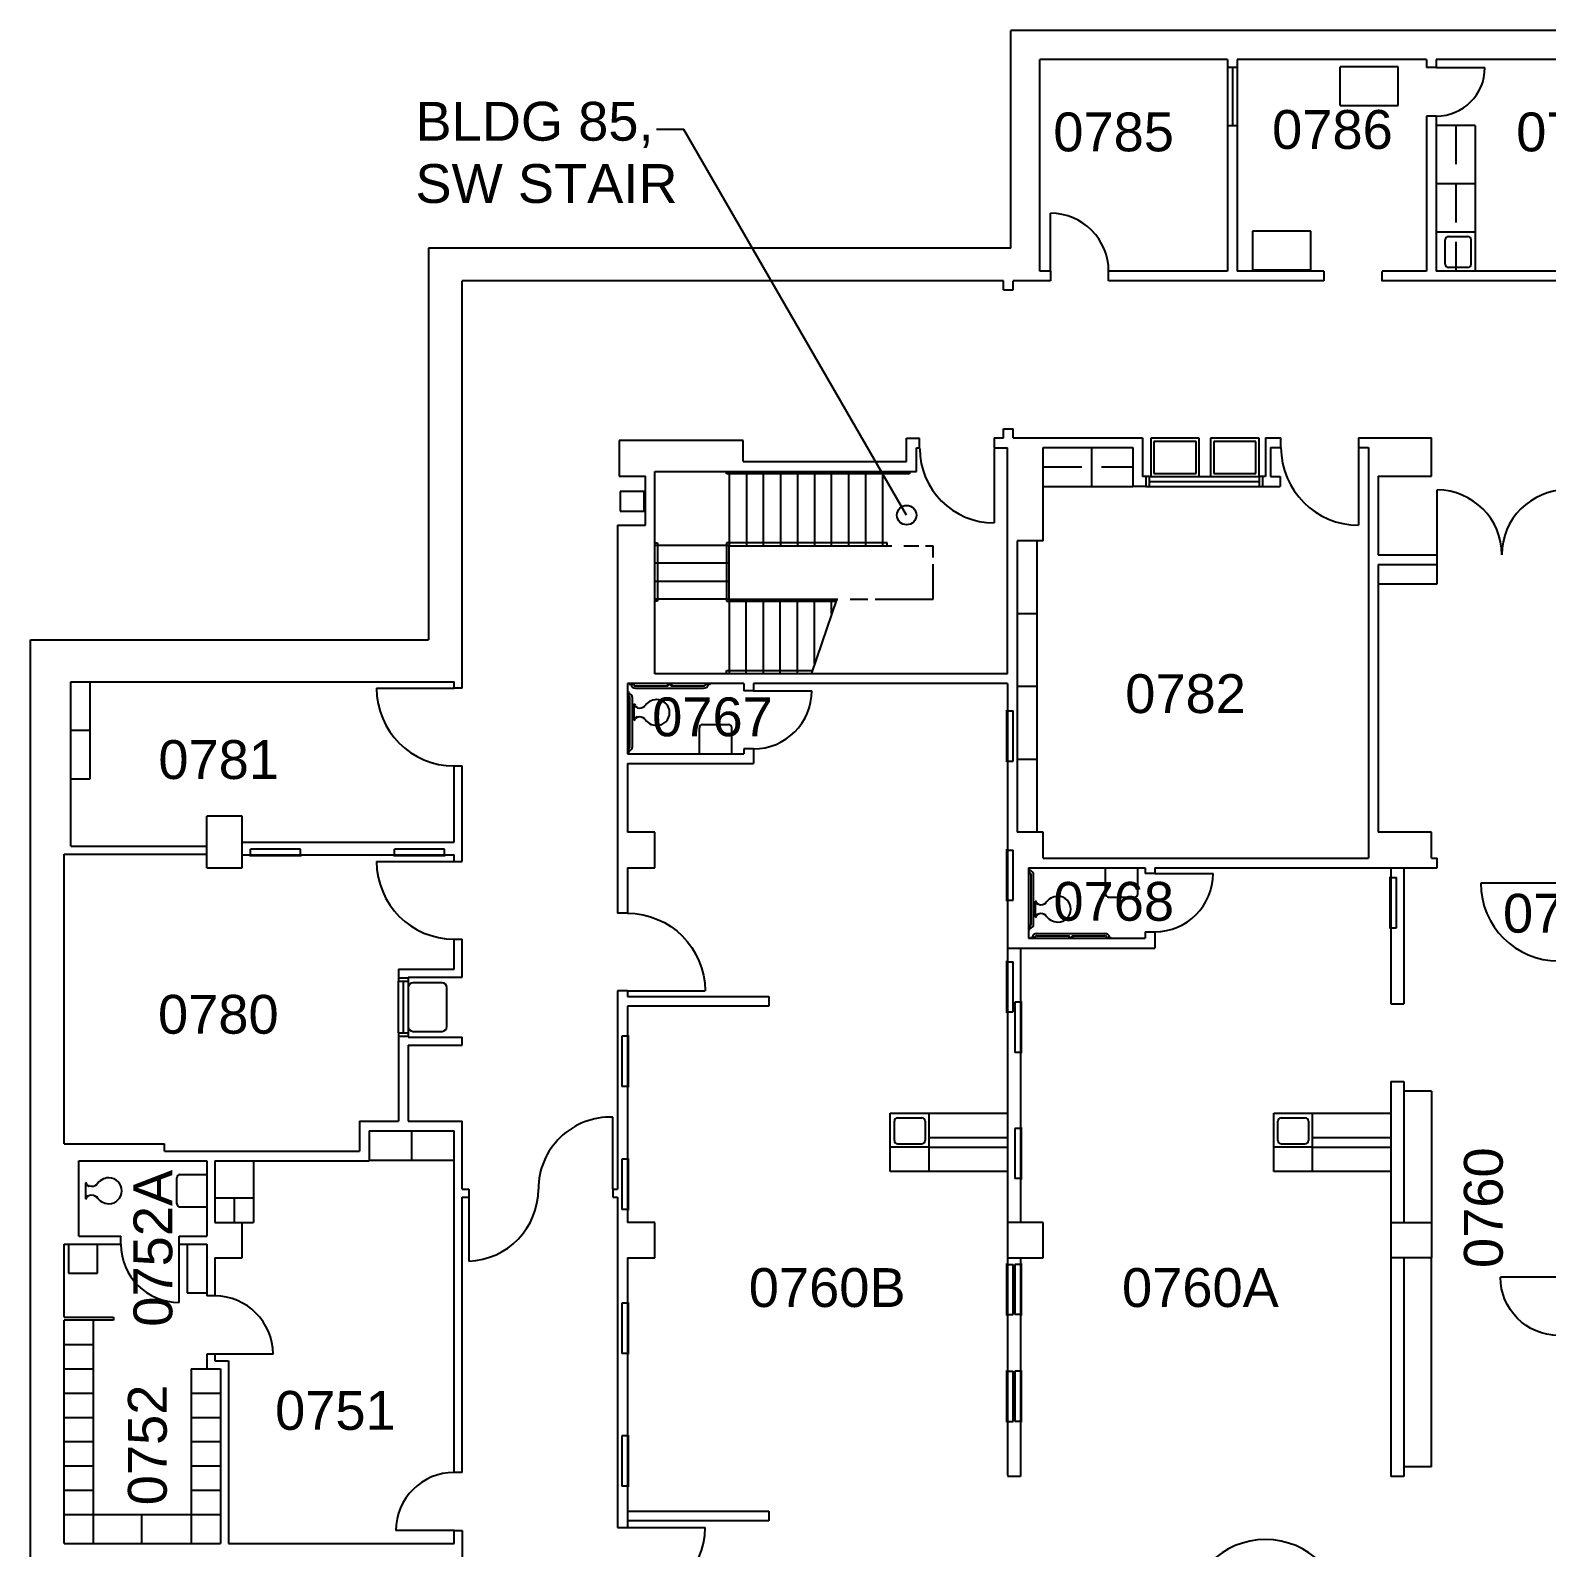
# Model space of a CAD drawing. Header units: inches. Extents: x 442 to 7664, y 1560 to 4742.
# Drawn here: x 442 to 1379, y 3540 to 4477 of the extents above; entities that cross this region are included whole.
import ezdxf

# ---------------------------------------------------------------- set-up
doc = ezdxf.new("R2010")
doc.units = ezdxf.units.IN
doc.header["$LTSCALE"] = 192
doc.header["$MEASUREMENT"] = 0
doc.linetypes.add('HIDDEN2', pattern=[0.1875, 0.125, -0.0625])
doc.layers.get('0').update_dxf_attribs({"linetype": 'CONTINUOUS'})
for name, color, linetype in [('A-ANNO-TEXT-STAIR', 4, 'CONTINUOUS'), ('A-ANNO-TX192', 4, 'CONTINUOUS'), ('A-COLS', 5, 'CONTINUOUS'), ('A-DOOR', 2, 'CONTINUOUS'), ('A-FLOR-CASE', 3, 'CONTINUOUS'), ('A-FLOR-CASE-UPPR', 3, 'HIDDEN2'), ('A-FLOR-HRAL', 1, 'CONTINUOUS'), ('A-FLOR-PFIX', 2, 'CONTINUOUS'), ('A-FLOR-STRS', 2, 'CONTINUOUS'), ('A-GLAZ', 2, 'CONTINUOUS'), ('A-GLAZ-SILL', 1, 'CONTINUOUS'), ('A-WALL-FULL', 6, 'CONTINUOUS'), ('A-WALL-PRHT', 3, 'CONTINUOUS')]:
    doc.layers.add(name, color=color, linetype=linetype)
doc.styles.add('ARIAL', font='arial.ttf')
doc.styles.get("Standard").update_dxf_attribs({"font": 'SIMPLEX.shx', "height": 30})
doc.dimstyles.new('DIM1-4', dxfattribs={"dimscale": 48, "dimtxt": 0.09375, "dimasz": 0.125, "dimexe": 0.125, "dimexo": 0.09375, "dimgap": 0, "dimtad": 1, "dimdec": 4, "dimzin": 7, "dimdsep": 46, "dimlunit": 4, "dimtxsty": 'Standard', "dimcen": 2.25, "dimdle": 1.5, "dimadec": 0, "dimazin": 0, "dimtfac": 1, "dimtdec": 4, "dimtix": 1, "dimtofl": 0, "dimtmove": 2, "dimatfit": 3, "dimfxl": 1, "dimtolj": 1, "dimtzin": 0, "dimarcsym": 0})

# ---------------------------------------------------------------- blocks, each defined once
blk = doc.blocks.new('SINK', base_point=(7666.5, 954))
for p, q in [((7659, 952.5), (7659, 943.5)), ((7672.5, 954), (7660.5, 954)), ((7674, 943.5), (7674, 952.5)), ((7660.5, 942), (7672.5, 942))]:
    blk.add_line(p, q)
for centre, start, end in [((7660.5, 952.5), 90, 180), ((7672.5, 952.5), 0, 90), ((7660.5, 943.5), 180, 270), ((7672.5, 943.5), 270, 0)]:
    blk.add_arc(centre, 1.5, start, end)
blk = doc.blocks.new('SINK9', base_point=(225.47, 635.99))
for p, q in [((216, 622), (216, 634)), ((218, 636), (233, 636)), ((235, 634), (235, 622)), ((218, 620), (233, 620))]:
    blk.add_line(p, q)
for centre, start, end in [((218, 634), 90, 180), ((233, 634), 0, 90), ((218, 622), 180, 270), ((233, 622), 270, 0)]:
    blk.add_arc(centre, 2, start, end)
blk = doc.blocks.new('EQ9', base_point=(1082, 753))
for p, q in [((1066, 753.5), (1066, 753)), ((1066, 753.5), (1098, 753.5)), ((1066.5, 753), (1066.5, 749.5)), ((1097.5, 753), (1097.5, 749.5)), ((1098, 753.5), (1098, 753)), ((1066.5, 749.5), (1097.5, 749.5))]:
    blk.add_line(p, q)
blk = doc.blocks.new('dr-30')
blk.add_line((0, 0), (0, 30.05))
blk.add_arc((-0.09, -0.04), 30.09, 0.06887, 89.83373)
blk = doc.blocks.new('dr-48')
blk.add_line((0, 0), (0, 48.04))
blk.add_arc((-0.08, -0.03), 48.08, 0.04232, 89.90518)
blk = doc.blocks.new('dr-36')
blk.add_line((0, 0), (0, 36.06))
blk.add_arc((-0.1, -0.04), 36.1, 0.06887, 89.83373)

msp = doc.modelspace()

# ---------------------------------------------------------------- linework, layer by layer
at = {"layer": 'A-COLS'}
for p, q in [((1067.5, 3740.5), (1045.48, 3740.5)), ((1067.5, 3718.5), (1067.5, 3740.5)), ((1045.48, 3718.5), (1067.5, 3718.5))]:
    msp.add_line(p, q, dxfattribs=at)
msp.add_lwpolyline([(1282.56, 3740.5), (1307.5, 3740.5), (1307.5, 3718.5), (1282.56, 3718.5)], close=True, dxfattribs=at)
at = {"layer": 'A-DOOR'}
for p, q in [((1072, 4328.25), (1072, 4364)), ((1262.5, 4225.25), (1262.5, 4171.25)), ((1037.25, 4218.68), (1037.25, 4172.68)), ((1311, 4147), (1311, 4193)), ((655.5, 4070.5), (703.5, 4070.5)), ((888.5, 4069), (924.5, 4069)), ((655.5, 3963.5), (703.5, 3963.5)), ((1136.5, 3956), (1172.5, 3956)), ((1386, 3950), (1338, 3950)), ((801.5, 3761), (801.5, 3805.47)), ((712.5, 3756), (712.5, 3716.55)), ((533.5, 3691), (533.5, 3727)), ((591.5, 3659), (555.5, 3659))]:
    msp.add_line(p, q, dxfattribs=at)
for centre, radius, start, end in [((1072, 4328), 36, 0, 90), ((1262.5, 4219.25), 48, 180, 270), ((1037.25, 4218.68), 45.99, 180, 270), ((1311, 4153), 40, 0, 90), ((1391, 4153), 40, 90, 180), ((703.5, 4070.5), 48, 180, 270), ((888.5, 4069), 36, 270, 0), ((703.5, 3963.5), 48, 180, 270), ((1136.5, 3956), 36, 270, 0), ((1386, 3950), 48, 180, 270), ((800, 3761), 44.5, 88.07299, 180), ((711, 3761.02), 44.5, 271.92701, 0), ((533.5, 3727), 36, 180, 270), ((555.5, 3659), 36, 360, 90), ((1204.91, 3496.42), 48.08, 0.09482, 179.90518)]:
    msp.add_arc(centre, radius, start, end, dxfattribs=at)
at = {"layer": 'A-FLOR-CASE'}
for p, q in [((1287, 4454.5), (1251, 4454.5)), ((1251, 4430.5), (1251, 4454.5)), ((1287, 4430.5), (1287, 4454.5)), ((1251, 4430.5), (1287, 4430.5)), ((1334.5, 4418.25), (1310.5, 4418.25)), ((1334.5, 4418.25), (1334.5, 4328.25)), ((1334.5, 4382.25), (1310.5, 4382.25)), ((1233, 4353), (1197, 4353)), ((1197, 4353), (1197, 4329)), ((1233, 4329), (1233, 4353)), ((1334.5, 4352.25), (1310.5, 4352.25)), ((1197, 4329), (1233, 4329)), ((1097.5, 4195.25), (1097.5, 4219.25)), ((1067.5, 4195.25), (1123, 4195.25)), ((1063.5, 4161.5), (1063.5, 3981.5)), ((1063.5, 4116.5), (1051.5, 4116.5)), ((1063.5, 4071.5), (1051.5, 4071.5)), ((1063.5, 4026.5), (1051.5, 4026.5)), ((1307.5, 3821.5), (1290.5, 3821.5)), ((1307.5, 3821.5), (1307.5, 3740.5)), ((997, 3808), (1045.5, 3808)), ((1234, 3808), (1282.5, 3808)), ((677.25, 3779), (677.25, 3797)), ((651, 3779), (703.5, 3779)), ((973, 3772), (973, 3787)), ((997, 3772), (997, 3787)), ((1210, 3772), (1210, 3787)), ((1234, 3772), (1234, 3787)), ((1045.5, 3772), (973, 3772)), ((1282.5, 3772), (1210, 3772)), ((465, 3727), (465, 3709)), ((483, 3709), (483, 3727)), ((538.5, 3727), (538.5, 3697)), ((1307.5, 3589.5), (1307.5, 3718.5)), ((465, 3709), (483, 3709)), ((538.5, 3697), (550.5, 3697)), ((480.5, 3542), (480.5, 3680)), ((462.5, 3665), (480.5, 3665)), ((462.5, 3650), (480.5, 3650)), ((541, 3650), (541, 3542)), ((541, 3650), (550.5, 3650)), ((462.5, 3635), (480.5, 3635)), ((541, 3635), (559, 3635)), ((462.5, 3620), (480.5, 3620)), ((541, 3620), (559, 3620)), ((462.5, 3605), (480.5, 3605)), ((541, 3605), (559, 3605)), ((462.5, 3590), (480.5, 3590)), ((541, 3590), (559, 3590)), ((1307.5, 3589.5), (1290.5, 3589.5)), ((462.5, 3575), (480.5, 3575)), ((541, 3575), (559, 3575)), ((462.5, 3560), (559, 3560)), ((510.5, 3542), (510.5, 3560))]:
    msp.add_line(p, q, dxfattribs=at)
at = {"layer": 'A-FLOR-CASE-UPPR'}
for p, q in [((1322.5, 4418.25), (1322.5, 4328.25)), ((1067.5, 4207.25), (1123, 4207.25))]:
    msp.add_line(p, q, dxfattribs=at)
at = {"layer": 'A-FLOR-HRAL'}
for p, q in [((871.69, 4203.07), (871.69, 4204.72)), ((984.94, 4203.07), (871.69, 4203.07)), ((984.94, 4204.72), (984.94, 4203.07)), ((827.43, 4160.36), (829.15, 4160.36)), ((829.15, 4160.36), (829.15, 4124.21)), ((971.14, 4160.36), (871.69, 4160.36)), ((871.69, 4160.36), (871.69, 4124.21)), ((971.14, 4158.71), (971.14, 4160.36)), ((829.15, 4124.21), (827.43, 4124.21)), ((871.69, 4124.21), (939.53, 4124.21)), ((871.69, 4079.85), (871.69, 4081.5)), ((871.69, 4081.5), (924.58, 4081.5))]:
    msp.add_line(p, q, dxfattribs=at)
at = {"layer": 'A-FLOR-PFIX'}
for p, q in [((1134, 4225), (1134, 4201.25)), ((1164, 4225), (1134, 4225)), ((1162, 4223), (1136, 4223)), ((1136, 4223), (1136, 4203.25)), ((1162, 4203.25), (1162, 4223)), ((1164, 4201.25), (1164, 4225)), ((1171, 4225), (1171, 4201.25)), ((1201, 4225), (1171, 4225)), ((1199, 4223), (1173, 4223)), ((1173, 4223), (1173, 4203.25)), ((1199, 4203.25), (1199, 4223)), ((1201, 4201.25), (1201, 4225)), ((1136, 4203.25), (1162, 4203.25)), ((1173, 4203.25), (1199, 4203.25)), ((806, 4192), (806, 4180)), ((821, 4192), (806, 4192)), ((821, 4180), (821, 4192)), ((806, 4180), (821, 4180)), ((811.63, 4073.5), (811.63, 4073)), ((811.63, 4073), (815.13, 4073)), ((815.13, 4073), (815.13, 4073.5)), ((815.63, 4072), (835.81, 4072)), ((815.63, 4070.5), (857.66, 4070.5)), ((834.91, 4073.5), (834.91, 4073.03)), ((834.91, 4073.03), (838.34, 4073.03)), ((835.81, 4073.03), (835.81, 4072)), ((837.38, 4073.03), (837.38, 4072)), ((837.38, 4072), (857.6, 4072)), ((838.34, 4073.03), (838.34, 4073.5)), ((858.13, 4073.5), (858.13, 4073)), ((858.13, 4073), (861.63, 4073)), ((861.63, 4073), (861.63, 4073.5)), ((861.63, 4073.5), (862.13, 4073.5)), ((810.63, 4068.5), (811.13, 4068.5)), ((810.63, 4065), (811.13, 4065)), ((811.13, 4068.5), (811.13, 4065)), ((812.13, 4034.5), (812.13, 4064.5)), ((813.63, 4034.38), (813.63, 4064.5)), ((814.5, 4060.77), (814.5, 4050.77)), ((855, 4030), (855, 4046)), ((857, 4048), (873, 4048)), ((875, 4030), (875, 4046)), ((810.63, 4034), (811.13, 4034)), ((811.13, 4034), (811.13, 4030.5)), ((813.63, 4034.28), (813.63, 4034.34)), ((810.63, 4030.5), (811.13, 4030.5)), ((1058.5, 3959.5), (1058.5, 3916)), ((1058.63, 3959), (1059.13, 3959)), ((1059.13, 3955.5), (1059.13, 3959)), ((1106, 3943.5), (1106, 3959.5)), ((1126, 3943.5), (1126, 3959.5)), ((1058.63, 3955.5), (1059.13, 3955.5)), ((1060.13, 3925), (1060.13, 3955)), ((1061.63, 3955.22), (1061.63, 3955.16)), ((1061.63, 3925), (1061.63, 3955.12)), ((1062.5, 3939), (1062.5, 3929)), ((1108, 3941.5), (1124, 3941.5)), ((1058.63, 3924.5), (1059.13, 3924.5)), ((1058.63, 3921), (1059.13, 3921)), ((1059.13, 3921), (1059.13, 3924.5)), ((1063.63, 3919), (1105.66, 3919)), ((1059.63, 3916), (1059.63, 3916.5)), ((1059.63, 3916.5), (1063.13, 3916.5)), ((1063.13, 3916.5), (1063.13, 3916)), ((1063.63, 3917.5), (1083.81, 3917.5)), ((1082.91, 3916.47), (1086.34, 3916.47)), ((1082.91, 3916), (1082.91, 3916.47)), ((1083.81, 3916.47), (1083.81, 3917.5)), ((1085.38, 3917.5), (1105.62, 3917.5)), ((1085.38, 3916.47), (1085.38, 3917.5)), ((1086.34, 3916.47), (1086.34, 3916)), ((1106.13, 3916), (1106.13, 3916.5)), ((1106.13, 3916.5), (1109.63, 3916.5)), ((1109.63, 3916.5), (1109.63, 3916)), ((973, 3787), (973, 3808)), ((973, 3808), (997, 3808)), ((997, 3787), (997, 3808)), ((1210, 3808), (1234, 3808)), ((1210, 3787), (1210, 3808)), ((1234, 3787), (1234, 3808)), ((997, 3787), (973, 3787)), ((1234, 3787), (1210, 3787)), ((534, 3770), (550, 3770)), ((475.5, 3764.98), (475.5, 3754.98)), ((532, 3752), (532, 3768)), ((534, 3750), (550, 3750))]:
    msp.add_line(p, q, dxfattribs=at)
for centre, radius, start, end in [((815.63, 4073.5), 3, 189.5601, 270), ((815.63, 4073.5), 1.5, 199.47122, 270), ((857.63, 4073.5), 3, 270, 350.40593), ((857.63, 4073.5), 1.5, 270, 340.52878), ((810.63, 4064.5), 3, 0, 80.40593), ((810.63, 4064.5), 1.5, 0, 70.52878), ((814.5, 4059.77), 1, 0, 90), ((816.5, 4059.77), 1, 180, 270), ((818.13, 4062.89), 4.64, 251.131, 312.68012), ((828.79, 4054.33), 9.17, 91.04163, 148.4096), ((828.63, 4055.5), 8, 0, 90), ((814.5, 4051.77), 1, 270, 0), ((816.5, 4051.77), 1, 90, 180), ((816.63, 4055.77), 3, 90, 94.76364), ((816.63, 4055.5), 3, 90, 94.76364), ((816.63, 4055.77), 3, 265.23636, 270), ((816.63, 4055.5), 3, 265.23636, 270), ((818.13, 4048.11), 4.64, 47.31988, 108.869), ((828.79, 4056.67), 9.17, 211.5904, 268.95837), ((828.63, 4055.5), 8, 270, 0), ((857, 4046), 2, 90, 180), ((873, 4046), 2, 0, 90), ((810.63, 4034.5), 1.5, 289.47122, 0), ((810.63, 4034.5), 3, 279.59407, 0), ((1058.63, 3955), 3, 0, 80.40593), ((1058.63, 3955), 1.5, 0, 70.52878), ((1062.5, 3938), 1, 0, 90), ((1064.5, 3938), 1, 180, 270), ((1066.13, 3941.39), 4.64, 251.131, 312.68012), ((1076.79, 3932.83), 9.17, 91.04163, 148.4096), ((1076.63, 3934), 8, 0, 90), ((1108, 3943.5), 2, 180, 270), ((1124, 3943.5), 2, 270, 0), ((1062.5, 3930), 1, 270, 0), ((1064.5, 3930), 1, 90, 180), ((1064.63, 3934), 3, 90, 94.76364), ((1064.63, 3934), 3, 265.23636, 270), ((1066.13, 3926.61), 4.64, 47.31988, 108.869), ((1076.79, 3935.17), 9.17, 211.5904, 268.95837), ((1076.63, 3934), 8, 270, 0), ((1058.63, 3925), 3, 278.97263, 0), ((1058.63, 3925), 1.5, 288.06047, 0), ((1063.63, 3916), 3, 90, 170.4399), ((1105.63, 3916), 3, 9.59407, 90), ((1063.63, 3916), 1.5, 90, 161.93953), ((1105.63, 3916), 1.5, 19.47122, 90), ((534, 3768), 2, 90, 180), ((475.5, 3763.98), 1, 0, 90), ((477.5, 3763.98), 1, 180, 270), ((477.63, 3759.98), 3, 90, 94.76364), ((477.63, 3759.7), 3, 90, 94.76364), ((478, 3760), 3, 90, 94.76364), ((479.5, 3767.39), 4.64, 251.131, 312.68012), ((490.17, 3758.83), 9.17, 91.04163, 148.4096), ((490, 3760), 8, 0, 90), ((490, 3760), 8, 270, 0), ((475.5, 3755.98), 1, 270, 0), ((477.5, 3755.98), 1, 90, 180), ((477.63, 3759.98), 3, 265.23636, 270), ((477.63, 3759.7), 3, 265.23636, 270), ((478, 3760), 3, 265.23636, 270), ((479.5, 3752.61), 4.64, 47.31988, 108.869), ((490.17, 3761.17), 9.17, 211.5904, 268.95837), ((534, 3752), 2, 180, 270)]:
    msp.add_arc(centre, radius, start, end, dxfattribs=at)
at = {"layer": 'A-FLOR-STRS'}
for p, q in [((873.65, 4158.5), (873.65, 4204.5)), ((884.15, 4204.5), (884.15, 4158.5)), ((894.65, 4158.5), (894.65, 4204.5)), ((905.15, 4204.5), (905.15, 4158.5)), ((915.65, 4204.5), (915.65, 4158.5)), ((926.15, 4204.5), (926.15, 4158.5)), ((936.62, 4158.5), (936.62, 4204.5)), ((947.12, 4204.5), (947.12, 4158.5)), ((957.62, 4204.5), (957.62, 4158.5)), ((968.12, 4204.5), (968.12, 4158.5)), ((873.42, 4158.71), (827.43, 4158.71)), ((873.5, 4125.5), (873.5, 4158.5)), ((873.5, 4158.5), (974.02, 4158.5)), ((981.49, 4158.5), (990.69, 4158.5)), ((994.71, 4158.5), (999.5, 4158.5)), ((999.5, 4151.32), (999.5, 4158.5)), ((873.42, 4147.71), (827.43, 4147.71)), ((999.5, 4125.5), (999.5, 4147.21)), ((873.42, 4136.53), (827.43, 4136.53)), ((873.42, 4125.53), (827.43, 4125.53)), ((873.5, 4125.5), (940.68, 4125.5)), ((873.65, 4079.5), (873.65, 4125.5)), ((884, 4079.5), (884, 4125.5)), ((894.5, 4125.5), (894.5, 4079.5)), ((905, 4079.5), (905, 4125.5)), ((915.5, 4125.5), (915.5, 4079.5)), ((924.58, 4079.85), (940.1, 4125.85)), ((926, 4125.5), (926, 4085.74)), ((936.5, 4125.5), (936.5, 4116.68)), ((948.15, 4125.5), (959.07, 4125.5)), ((963.67, 4125.5), (999.5, 4125.5))]:
    msp.add_line(p, q, dxfattribs=at)
at = {"layer": 'A-GLAZ'}
for p, q in [((1131, 4201.25), (1131, 4195.25)), ((1133, 4201.25), (1131, 4201.25)), ((1133, 4201.25), (1133, 4195.25)), ((1201, 4201.25), (1201, 4195.25)), ((1203, 4201.25), (1201, 4201.25)), ((1203, 4201.25), (1203, 4195.25)), ((1131, 4195.25), (1133, 4195.25)), ((1133, 4198.25), (1201, 4198.25)), ((1201, 4195.25), (1203, 4195.25)), ((669, 3891.5), (675, 3891.5)), ((669, 3891.5), (669, 3889.5)), ((675, 3891.5), (675, 3889.5)), ((669, 3889.5), (675, 3889.5)), ((672, 3889.5), (672, 3857.5)), ((669, 3857.5), (675, 3857.5)), ((669, 3857.5), (669, 3855.5)), ((669, 3855.5), (675, 3855.5)), ((675, 3857.5), (675, 3855.5))]:
    msp.add_line(p, q, dxfattribs=at)
msp.add_lwpolyline([(1184.5, 4454), (1184.5, 4418)], dxfattribs=at)
at = {"layer": 'A-GLAZ-SILL'}
for p, q in [((1181.5, 4454), (1181.5, 4418)), ((1187.5, 4454), (1187.5, 4418)), ((1133, 4201.25), (1201, 4201.25)), ((1133, 4195.25), (1201, 4195.25)), ((669, 3857.5), (669, 3889.5)), ((675, 3889.5), (675, 3857.5))]:
    msp.add_line(p, q, dxfattribs=at)
at = {"layer": 'A-WALL-FULL'}
for p, q in [((1787.5, 4477), (1047.5, 4477)), ((1047.5, 4342.5), (1047.5, 4477)), ((1065.5, 4328.25), (1065.5, 4459)), ((1181.5, 4459), (1065.5, 4459)), ((1181.5, 4459), (1181.5, 4454)), ((1187.5, 4454), (1181.5, 4454)), ((1304.5, 4459), (1187.5, 4459)), ((1187.5, 4459), (1187.5, 4454)), ((1304.5, 4459), (1304.5, 4454)), ((1310.5, 4454), (1304.5, 4454)), ((1487.5, 4459), (1310.5, 4459)), ((1310.5, 4459), (1310.5, 4454)), ((1187.5, 4418), (1181.5, 4418)), ((1181.5, 4418), (1181.5, 4328.25)), ((1187.5, 4418), (1187.5, 4328.25)), ((1304.5, 4424), (1304.5, 4328.25)), ((1310.5, 4424), (1304.5, 4424)), ((1310.5, 4424), (1310.5, 4328.25)), ((1047.5, 4342.5), (687.5, 4342.5)), ((687.5, 4342.5), (687.5, 4100.5)), ((708.5, 4070.5), (708.5, 4322.25)), ((1043, 4322.25), (708.5, 4322.25)), ((1043, 4316.75), (1043, 4322.25)), ((1072, 4322.25), (1049, 4322.25)), ((1049, 4316.75), (1049, 4322.25)), ((1072, 4328.25), (1065.5, 4328.25)), ((1072, 4328.25), (1072, 4322.25)), ((1181.5, 4328.25), (1108, 4328.25)), ((1108, 4322.25), (1108, 4328.25)), ((1241, 4322.25), (1108, 4322.25)), ((1241, 4328.25), (1187.5, 4328.25)), ((1241, 4328.25), (1241, 4322.25)), ((1304.5, 4328.25), (1277, 4328.25)), ((1277, 4322), (1277, 4328)), ((1425, 4322.25), (1277, 4322.25)), ((1425, 4328.25), (1310.5, 4328.25)), ((1043, 4316.75), (1049, 4316.75)), ((1043, 4225.25), (1043, 4230.75)), ((1043, 4230.75), (1049, 4230.75)), ((1049, 4225.25), (1049, 4230.75)), ((882, 4223.5), (805.5, 4223.5)), ((805.5, 4223.5), (805.5, 4201.5)), ((882, 4210.5), (882, 4223.5)), ((983.14, 4210.5), (983.14, 4225)), ((983.14, 4225), (991.14, 4225)), ((989.14, 4219), (991.14, 4219)), ((989.14, 4204.5), (989.14, 4219)), ((991.14, 4219), (991.14, 4225)), ((1037.14, 4225.25), (1037.14, 4219)), ((1037.14, 4225.25), (1043, 4225.25)), ((1037.14, 4219), (1045.5, 4219)), ((1045.5, 4079.5), (1045.5, 4219)), ((1049, 4225.25), (1129, 4225.25)), ((1067.5, 4161.5), (1067.5, 4219.25)), ((1067.5, 4219.25), (1123, 4219.25)), ((1123, 4219.25), (1123, 4195.25)), ((1129, 4225.25), (1129, 4201.25)), ((1205, 4225.25), (1205, 4201.25)), ((1205, 4225.25), (1214.5, 4225.25)), ((1208, 4219.25), (1214.5, 4219.25)), ((1208, 4219.25), (1208, 4201.25)), ((1214.5, 4219.25), (1214.5, 4225.25)), ((1262.5, 4225.25), (1307.5, 4225.25)), ((1262.5, 4219.25), (1268.5, 4219.25)), ((1268.5, 4219.25), (1268.5, 3965.5)), ((1307.5, 4201.5), (1307.5, 4225.25)), ((882, 4210.5), (983.14, 4210.5)), ((805.5, 4201.5), (821.82, 4201.5)), ((821.82, 4171.3), (821.82, 4201.5)), ((827.5, 4079.5), (827.5, 4204.5)), ((827.5, 4204.5), (989.14, 4204.5)), ((1131, 4201.25), (1129, 4201.25)), ((1205, 4201.25), (1203, 4201.25)), ((1208, 4201.25), (1214, 4201.25)), ((1214, 4201.25), (1214, 4195.25)), ((1274.5, 4201.5), (1307.5, 4201.5)), ((1274.5, 4201.5), (1274.5, 4153)), ((1131, 4195.25), (1123, 4195.25)), ((1203, 4195.25), (1214, 4195.25)), ((804.5, 4171.3), (821.82, 4171.3)), ((804.5, 4171.3), (804.5, 3931.5)), ((1051.5, 4161.5), (1051.5, 3981.5)), ((1067.5, 4161.5), (1051.5, 4161.5)), ((1274.5, 4153), (1311, 4153)), ((1274.5, 4147), (1311, 4147)), ((1274.5, 4147), (1274.5, 3981.5)), ((1311, 4135), (1311, 4153)), ((1274.5, 4135), (1311, 4135)), ((441.5, 4100.5), (687.5, 4100.5)), ((441.5, 2791.5), (441.5, 4100.5)), ((1045.5, 4079.5), (827.5, 4079.5)), ((466.5, 4074.5), (703.5, 4074.5)), ((466.5, 3973), (466.5, 4074.5)), ((478.5, 4014.5), (478.5, 4074.5)), ((703.5, 4070.5), (703.5, 4074.5)), ((708.5, 4070.5), (703.5, 4070.5)), ((810.5, 4073.5), (810.5, 4030)), ((882.5, 4073.5), (810.5, 4073.5)), ((882.5, 4073.5), (882.5, 4069)), ((888.5, 4069), (882.5, 4069)), ((1045.5, 4073.5), (888.5, 4073.5)), ((888.5, 4073.5), (888.5, 4069)), ((1045.5, 4073.5), (1045.5, 3584)), ((466.5, 4044.5), (478.5, 4044.5)), ((882.5, 4033), (882.5, 4030)), ((888.5, 4033), (882.5, 4033)), ((888.5, 4033), (888.5, 4024)), ((703.5, 3975.5), (703.5, 4022.5)), ((703.5, 4022.5), (708.5, 4022.5)), ((708.5, 3963.5), (708.5, 4022.5)), ((810.5, 4030), (882.5, 4030)), ((810.5, 4024), (888.5, 4024)), ((810.5, 4024), (810.5, 3981.5)), ((466.5, 4014.5), (478.5, 4014.5)), ((572.5, 3991.53), (550.5, 3991.53)), ((550.5, 3959.5), (550.5, 3991.53)), ((572.5, 3959.5), (572.5, 3991.53)), ((572.5, 3975.5), (703.5, 3975.5)), ((827.5, 3981.5), (810.5, 3981.5)), ((827.5, 3959.5), (827.5, 3981.5)), ((1067.5, 3981.5), (1051.5, 3981.5)), ((1067.5, 3965.5), (1067.5, 3981.5)), ((1307.5, 3981.5), (1274.5, 3981.5)), ((1307.5, 3965.5), (1307.5, 3981.5)), ((462.5, 3968), (550.5, 3968)), ((462.5, 3789), (462.5, 3968)), ((466.5, 3973), (550.5, 3973)), ((572.5, 3967.5), (703.5, 3967.5)), ((703.5, 3963.5), (703.5, 3967.5)), ((550.5, 3959.5), (572.5, 3959.5)), ((703.5, 3963.5), (708.5, 3963.5)), ((810.5, 3959.5), (827.5, 3959.5)), ((810.5, 3959.5), (810.5, 3931.5)), ((1058.5, 3959.5), (1130.5, 3959.5)), ((1067.5, 3965.5), (1268.5, 3965.5)), ((1130.5, 3959.5), (1130.5, 3956)), ((1136.5, 3959.5), (1136.5, 3956)), ((1136.5, 3959.5), (1311, 3959.5)), ((1282.5, 3959.5), (1282.5, 3875.5)), ((1290.5, 3959.5), (1290.5, 3875.5)), ((1307.5, 3965.5), (1311, 3965.5)), ((1311, 3959.5), (1311, 3965.5)), ((1136.5, 3956), (1130.5, 3956)), ((810.5, 3931.5), (804.5, 3931.5)), ((1130.5, 3920), (1130.5, 3916)), ((1130.5, 3920), (1136.5, 3920)), ((1136.5, 3920), (1136.5, 3910)), ((703.5, 3897), (703.5, 3915.5)), ((703.5, 3915.5), (708.5, 3915.5)), ((708.5, 3892), (708.5, 3915.5)), ((1045.5, 3910), (1136.5, 3910)), ((1053.5, 3910), (1053.5, 3740.5)), ((1058.5, 3916), (1130.5, 3916)), ((669, 3897), (703.5, 3897)), ((669, 3897), (669, 3891.5)), ((675, 3892), (708.5, 3892)), ((675, 3891.5), (675, 3892)), ((804.5, 3883.5), (804.5, 3761)), ((810.5, 3883.5), (804.5, 3883.5)), ((810.5, 3883.5), (810.5, 3880)), ((810.5, 3880), (898, 3880)), ((898, 3874), (810.5, 3874)), ((810.5, 3874), (810.5, 3740.5)), ((898, 3880), (898, 3874)), ((1282.5, 3875.5), (1290.5, 3875.5)), ((669, 3855.5), (669, 3803)), ((675, 3855.5), (675, 3855)), ((675, 3855), (708.5, 3855)), ((708.5, 3850), (708.5, 3855)), ((675, 3850), (708.5, 3850)), ((675, 3850), (675, 3803)), ((1282.5, 3827.5), (1290.5, 3827.5)), ((1282.5, 3827.5), (1282.5, 3583.5)), ((1290.5, 3827.5), (1290.5, 3740.5)), ((645, 3803), (669, 3803)), ((645, 3803), (645, 3784.5)), ((651, 3797), (703.5, 3797)), ((651, 3797), (651, 3778.5)), ((675, 3803), (708.5, 3803)), ((703.5, 3586), (703.5, 3797)), ((708.5, 3761), (708.5, 3803)), ((462.5, 3789), (524.5, 3789)), ((524.5, 3784.5), (524.5, 3789)), ((997, 3793), (1045.5, 3793)), ((997, 3787), (997, 3793)), ((1234, 3793), (1282.5, 3793)), ((1234, 3787), (1234, 3793)), ((471.5, 3778.5), (550.5, 3778.5)), ((471.5, 3732), (471.5, 3778.5)), ((524.5, 3784.5), (645, 3784.5)), ((550.5, 3778.5), (550.5, 3732)), ((555.5, 3778.5), (555.5, 3740.5)), ((555.5, 3778.5), (651, 3778.5)), ((579.5, 3778.5), (579.5, 3740.5)), ((997, 3787), (1045.5, 3787)), ((1234, 3787), (1282.5, 3787)), ((708.5, 3761), (712.5, 3761)), ((712.5, 3761), (712.5, 3756)), ((801.5, 3761), (804.5, 3761)), ((801.5, 3761), (801.5, 3756)), ((580, 3755.5), (555.5, 3755.5)), ((567.5, 3755.5), (567.5, 3740.5)), ((708.5, 3756), (712.5, 3756)), ((708.5, 3586), (708.5, 3756)), ((801.5, 3756), (804.5, 3756)), ((804.5, 3756), (804.5, 3552)), ((471.5, 3732), (497.5, 3732)), ((497.5, 3727), (497.5, 3732)), ((533.5, 3732), (550.5, 3732)), ((533.5, 3727), (533.5, 3732)), ((555.5, 3740.5), (579.5, 3740.5)), ((572.5, 3718.5), (572.5, 3740.5)), ((827.5, 3740.5), (810.5, 3740.5)), ((827.5, 3718.5), (827.5, 3740.5)), ((462.5, 3727), (497.5, 3727)), ((462.5, 3682), (462.5, 3727)), ((533.5, 3727), (550.5, 3727)), ((550.5, 3727), (550.5, 3695)), ((555.5, 3718.5), (572.5, 3718.5)), ((555.5, 3718.5), (555.5, 3695)), ((810.5, 3718.5), (827.5, 3718.5)), ((810.5, 3718.5), (810.5, 3552)), ((1053.5, 3718.5), (1053.5, 3583.5)), ((1290.5, 3718.5), (1290.5, 3583.5)), ((555.5, 3695), (550.5, 3695)), ((462.5, 3682), (493, 3682)), ((462.5, 3542), (462.5, 3680)), ((493, 3680), (462.5, 3680)), ((493, 3682), (493, 3680)), ((550.5, 3659), (550.5, 3650)), ((555.5, 3659), (550.5, 3659)), ((555.5, 3659), (555.5, 3655)), ((550.5, 3650), (559, 3650)), ((555.5, 3655), (564, 3655)), ((559, 3650), (559, 3542)), ((564, 3655), (564, 3542)), ((708.5, 3586), (703.5, 3586)), ((1053.5, 3583.5), (1045.5, 3583.5)), ((1290.5, 3583.5), (1282.5, 3583.5)), ((703.5, 3542), (703.5, 3550)), ((703.5, 3550), (708.5, 3550)), ((708.5, 3550), (708.5, 3509)), ((804.5, 3552), (810.5, 3552)), ((462.5, 3542), (559, 3542)), ((564, 3542), (703.5, 3542))]:
    msp.add_line(p, q, dxfattribs=at)
at = {"layer": 'A-WALL-PRHT'}
for p, q in [((810.5, 3562), (898, 3562)), ((898, 3556), (810.5, 3556)), ((898, 3562), (898, 3556))]:
    msp.add_line(p, q, dxfattribs=at)

# ---------------------------------------------------------------- block references
at = {"layer": 'A-DOOR'}
for name, p, rotation in [('dr-30', (1310.5, 4454), 270), ('dr-36', (703.5, 3550), 90), ('dr-48', (810.5, 3552), 270)]:
    msp.add_blockref(name, p, dxfattribs=dict(at, rotation=rotation))
at = {"layer": 'A-DOOR', "xscale": -1}
for name, p, rotation in [('dr-48', (810.5, 3883.5), 270), ('dr-36', (1386.16, 3706.63), 90)]:
    msp.add_blockref(name, p, dxfattribs=dict(at, rotation=rotation))
at = {"layer": 'A-FLOR-PFIX', "rotation": 90}
msp.add_blockref('SINK9', (1316, 4340), dxfattribs=at)
at = {"layer": 'A-FLOR-PFIX', "xscale": 2, "yscale": 2, "zscale": 2, "rotation": 90}
msp.add_blockref('SINK', (675, 3873.5), dxfattribs=at)
at = {"layer": 'A-FLOR-PFIX'}
for p in [(985, 3805), (1222, 3805)]:
    msp.add_blockref('SINK9', p, dxfattribs=at)
at = {"layer": 'A-WALL-FULL'}
for p, rotation in [((1045.5, 4041), 90), ((593, 3967.5), 179.9999999999998), ((682, 3967.5), 179.9999999999998), ((1045.5, 3955), 90), ((1282.5, 3938), 90), ((1045.5, 3886), 90), ((1053.5, 3861), 270), ((810.5, 3840), 270), ((1053.5, 3783), 270), ((810.5, 3764), 270), ((1045.5, 3699), 90), ((1053.5, 3699), 270), ((810.5, 3675), 270), ((1045.5, 3633), 90), ((1053.5, 3633), 270), ((810.5, 3593), 270)]:
    msp.add_blockref('EQ9', p, dxfattribs=dict(at, rotation=rotation))

# ---------------------------------------------------------------- texts
at = {"layer": 'A-ANNO-TEXT-STAIR', "style": 'ARIAL'}
for s, p in [('BLDG 85, ', (679.5, 4408.83)), ('SW STAIR', (679.5, 4370.36))]:
    msp.add_text(s, height=24, dxfattribs=at).set_placement(p)
at = {"layer": 'A-ANNO-TX192', "style": 'ARIAL'}
for s, p in [('0785', (1073.78, 4402.24)), ('0786', (1209.02, 4403.76)), ('0787', (1359.9, 4402.24)), ('0782', (1118.24, 4055.17)), ('0767', (825.85, 4040.83)), ('0781', (520.63, 4014.43)), ('0768', (1073.85, 3926.83)), ('0719', (1351.72, 3919.49)), ('0780', (520.41, 3857.05)), ('0760B', (885.55, 3688.2)), ('0760A', (1116.24, 3688.2)), ('0751', (592.78, 3612.3))]:
    msp.add_text(s, height=24, dxfattribs=at).set_placement(p)
for s, p in [('0760', (1351.58, 3712.26)), ('0752A', (529.26, 3675.99)), ('0752', (525.83, 3565.67))]:
    msp.add_text(s, height=24, rotation=90, dxfattribs=at).set_placement(p)

# ---------------------------------------------------------------- leaders
at = {"layer": 'A-ANNO-TEXT-STAIR'}
msp.add_leader([(983.14, 4177.46), (845.49, 4415.64), (828.47, 4415.64)], dimstyle='DIM1-4', override={"dimscale": 96, "dimgap": 0, "dimtad": 0, "dimldrblk": 'DotBlank'}, dxfattribs=at)

doc.saveas('drawing.dxf')
